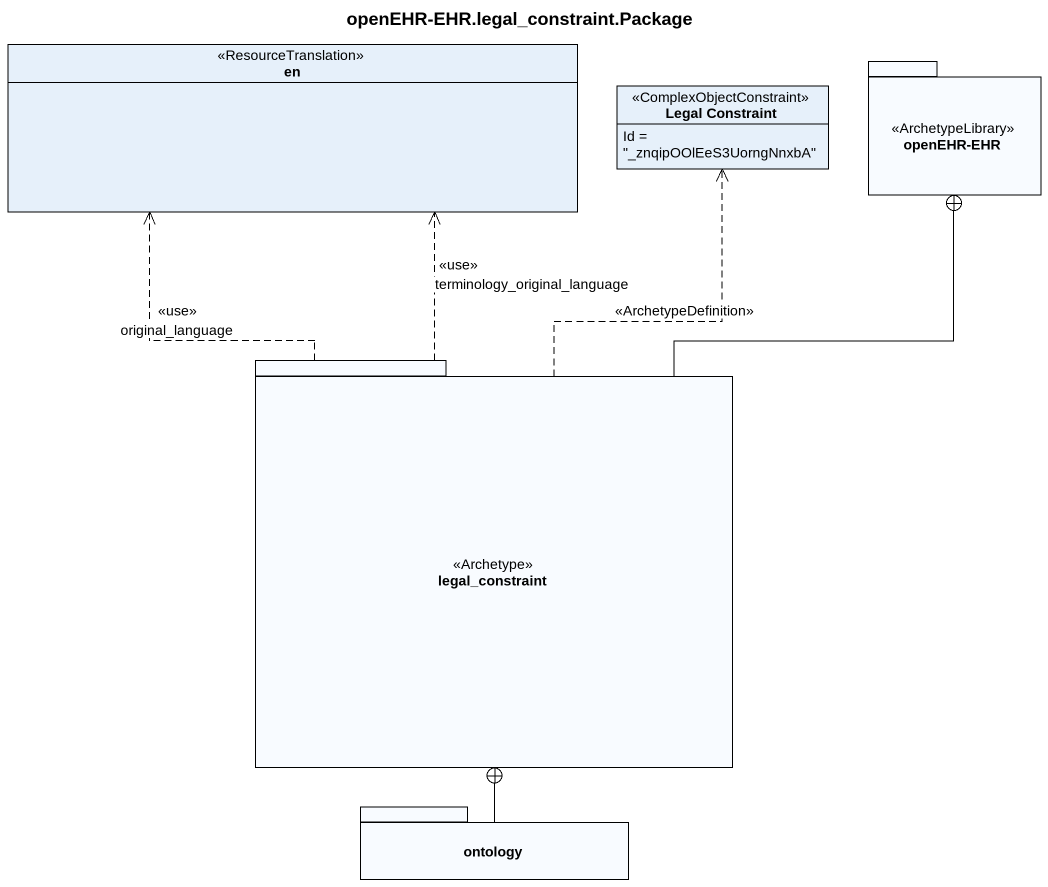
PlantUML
@startuml
title openEHR-EHR.legal_constraint.Package
hide circle
hide empty members
enum en <<ResourceTranslation>>
class "Legal Constraint" as Legal_Constraint <<ComplexObjectConstraint>> {
  Id = "_znqipOOlEeS3UorngNnxbA"
}
package "openEHR-EHR" as openEHR_EHR <<ArchetypeLibrary>> {
}
package legal_constraint <<Archetype>> {
}
package ontology {
}
legal_constraint .up.> en : <<use>>\noriginal_language
legal_constraint .up.> en : <<use>>\nterminology_original_language
legal_constraint .up.> Legal_Constraint : <<ArchetypeDefinition>>
legal_constraint -up-+ openEHR_EHR
ontology -up-+ legal_constraint
@enduml
